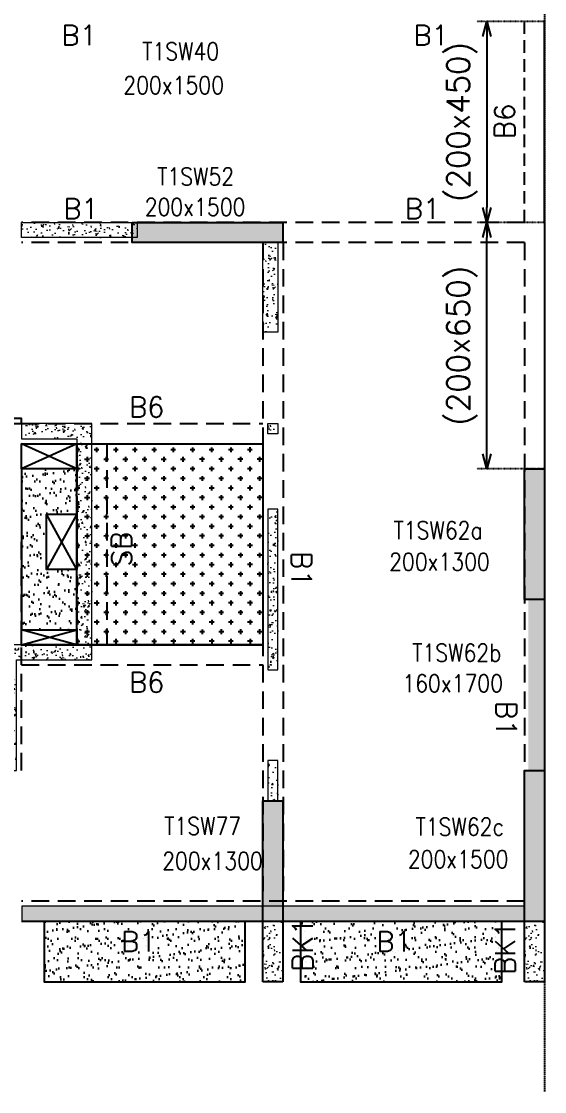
# Model space of a CAD drawing. Header units: millimetres. Extents: x 1078357 to 2594950, y -4969473 to -4636555.
# Drawn here: x 1395026 to 1400226, y -4674402 to -4663760 of the extents above; entities that cross this region are included whole.
import ezdxf

# ---------------------------------------------------------------- set-up
doc = ezdxf.new("R2010")
doc.units = ezdxf.units.MM
doc.header["$PDMODE"] = 35
for name, pattern in [('CONTINOUS', [0]), ('DOT', [0.25, 0, -0.25]), ('HIDDEN', [0.375, 0.25, -0.125]), ('New Retail block$0$CONTINOUS', [0])]:
    doc.linetypes.add(name, pattern=pattern)
doc.layers.get('0').update_dxf_attribs({"lineweight": 0})
doc.layers.get('Defpoints').update_dxf_attribs({"lineweight": 0})
for name, color, linetype, lineweight in [('A-_ANOTDIMA_D-', 6, 'Continuous', 13), ('COL. NO.', 30, 'Continuous', 25), ('COL. SIZE', 7, 'Continuous', 25), ('HATCH', 8, 'Continuous', 30), ('S-NON STR RCC WALL', 8, 'Continuous', 0)]:
    doc.layers.add(name, color=color, linetype=linetype, lineweight=lineweight)
for name, color, linetype in [('B-200x325', 201, 'HIDDEN'), ('B-200x450', 52, 'HIDDEN'), ('B-200x650', 241, 'HIDDEN'), ('B-300xSLAB THK.', 151, 'Continuous'), ('BK1-200x650', 241, 'HIDDEN'), ('DC BEAM NO.', 7, 'Continuous'), ('DROP SLAB', 8, 'Continuous'), ('EXPANSION JOINT', 10, 'HIDDEN'), ('S-COLUMN_SHEAR WALL', 1, 'Continuous'), ('S-DIM', 2, 'Continuous'), ('S-PROJECTION', 54, 'New Retail block$0$CONTINOUS'), ('SLAB FOLD', 8, 'Continuous')]:
    doc.layers.add(name, color=color, linetype=linetype)
doc.styles.add('Roman', font='romans')
doc.styles.add('ROMANS', font='romans.shx', dxfattribs={"width": 0.85})
doc.dimstyles.new('HARESH', dxfattribs={"dimtxt": 150, "dimasz": 75, "dimexe": 0, "dimexo": 0, "dimgap": 25, "dimtad": 1, "dimdec": 0, "dimdsep": 46, "dimtxsty": 'Roman', "dimblk": 'OBLIQUE', "dimcen": 225, "dimdle": 25, "dimclrd": 2, "dimclre": 2, "dimclrt": 7, "dimadec": 8, "dimazin": 1, "dimtfac": 1, "dimtdec": 0, "dimtmove": 0, "dimatfit": 0, "dimfxl": 1, "dimlwd": -1, "dimlwe": -1, "dimarcsym": 0})

# ---------------------------------------------------------------- blocks, each defined once
blk = doc.blocks.new('_Open30')
at = {"color": 0, "linetype": 'ByBlock', "lineweight": -2}
for p, q in [((-1, 0.268), (0, 0)), ((0, 0), (-1, -0.268)), ((0, 0), (-1, 0))]:
    blk.add_line(p, q, dxfattribs=at)
blk = doc.blocks.new('*D1098')
at = {"layer": 'Defpoints', "color": 0, "linetype": 'CONTINOUS', "ltscale": 0.5, "transparency": 16777216}
for p in [(1399652, -4665760), (1400226, -4665760, 0), (1400226, -4668210, 0)]:
    blk.add_point(p, dxfattribs=at)
at = {"layer": 'S-DIM', "color": 2, "linetype": 'DOT', "ltscale": 0.5, "transparency": 16777216}
for p, q in [((1400226, -4665760), (1399552, -4665760)), ((1400226, -4668210), (1399552, -4668210))]:
    blk.add_line(p, q, dxfattribs=at)
at = {"layer": 'S-DIM', "color": 2, "linetype": 'CONTINOUS', "ltscale": 0.5, "transparency": 16777216}
blk.add_line((1399652, -4668060), (1399652, -4665910), dxfattribs=at)
at = {"layer": 'S-DIM', "color": 2, "linetype": 'CONTINOUS', "ltscale": 0.5, "transparency": 16777216, "xscale": 150, "yscale": 150, "zscale": 150}
for p, rotation in [((1399652, -4665760), 90), ((1399652, -4668210), 270)]:
    blk.add_blockref('_Open30', p, dxfattribs=dict(at, rotation=rotation))
at = {"layer": 'S-DIM', "color": 7, "linetype": 'CONTINOUS', "ltscale": 0.5, "transparency": 16777216, "insert": (1399406, -4666985), "char_height": 225, "attachment_point": 5, "rotation": 90, "style": 'Roman'}
blk.add_mtext('(200x650)', dxfattribs=at)
blk = doc.blocks.new('*D1099')
at = {"layer": 'Defpoints', "color": 0, "linetype": 'CONTINOUS', "ltscale": 0.5, "transparency": 16777216}
for p in [(1400226, -4663760, 0), (1399652, -4665760), (1400226, -4665760, 0)]:
    blk.add_point(p, dxfattribs=at)
at = {"layer": 'S-DIM', "color": 2, "linetype": 'DOT', "ltscale": 0.5, "transparency": 16777216}
for p, q in [((1400226, -4663760), (1399552, -4663760)), ((1400226, -4665760), (1399552, -4665760))]:
    blk.add_line(p, q, dxfattribs=at)
at = {"layer": 'S-DIM', "color": 2, "linetype": 'CONTINOUS', "ltscale": 0.5, "transparency": 16777216}
blk.add_line((1399652, -4663910), (1399652, -4665610), dxfattribs=at)
at = {"layer": 'S-DIM', "color": 2, "linetype": 'CONTINOUS', "ltscale": 0.5, "transparency": 16777216, "xscale": 150, "yscale": 150, "zscale": 150}
for p, rotation in [((1399652, -4663760), 90), ((1399652, -4665760), 270)]:
    blk.add_blockref('_Open30', p, dxfattribs=dict(at, rotation=rotation))
at = {"layer": 'S-DIM', "color": 7, "linetype": 'CONTINOUS', "ltscale": 0.5, "transparency": 16777216, "insert": (1399406, -4664760), "char_height": 225, "attachment_point": 5, "rotation": 90, "style": 'Roman'}
blk.add_mtext('(200x450)', dxfattribs=at)
blk = doc.blocks.new('G$CD63B60BD')
at = {"layer": 'COL. NO.', "linetype": 'Continuous', "style": 'ROMANS', "width": 0.85}
for s, p in [('T1SW40', (40551, 8565, -320)), ('T1SW52', (40700, 7320, -320)), ('T1SW62a', (43049, 3802, -320)), ('T1SW62b', (43235, 2584, -320)), ('T1SW77', (40770, 861, -320)), ('T1SW62c', (43268, 854, -323))]:
    blk.add_text(s, height=175, dxfattribs=at).set_placement(p)
at = {"layer": 'COL. SIZE', "linetype": 'Continuous', "style": 'ROMANS', "width": 0.85}
for s, p in [('200x1500', (40363, 8228, -320)), ('200x1500', (40576, 7017, -320)), ('200x1300', (43005, 3488, -320)), ('160x1700', (43136, 2280, -320)), ('200x1300', (40749, 514, -320)), ('200x1500', (43191, 531, -323))]:
    blk.add_text(s, height=175, dxfattribs=at).set_placement(p)

msp = doc.modelspace()

# ---------------------------------------------------------------- hatches: boundary and pattern name
at = {"layer": 'DROP SLAB'}
h = msp.add_hatch(dxfattribs=at)
h.set_pattern_fill('CROSS', color=8, scale=15, angle=0.03079)
h.set_pattern_definition([(180.03079016, (-7394864.1, 32800992.65), (-95.19879988, -95.30117261), [47.625, -142.875]), (270.03079016, (-7394887.925, 32801016.45), (95.30117261, -95.19879988), [47.625, -142.875])])
h.paths.add_polyline_path([(1395576.2, -4667959.8), (1397426.2, -4667959.8), (1397426.2, -4669959.6), (1395576.2, -4669959.6)])
at = {"layer": 'HATCH'}
h = msp.add_hatch(dxfattribs=at)
h.set_pattern_fill('AR-SAND', color=8, scale=3, angle=180.02985)
h.set_pattern_definition([(37.47015413, (-4813216.87, 23606765.77), (-4.72361136, 146.8264517), [0, -115.824, 0, -129.54, 0, -123.825]), (7.4701541, (-4813216.87, 23606765.77), (134.9689868, 214.9772528), [0, -62.484, 0, -104.394, 0, -40.005]), (327.47015413, (-4813310.6, 23606765.82), (237.29790347, 0.3075449), [0, -38.1, 0, -137.16, 0, -179.07]), (317.4701541, (-4813310.6, 23606765.82), (229.1017424, 66.759465), [0, -19.05, 0, -89.916, 0, -102.87])])
h.paths.add_polyline_path([(1395026.2, -4669809.7), (1395576.2, -4669809.7), (1395576.2, -4669209.6), (1395276.2, -4669209.6), (1395276.2, -4668659.7), (1395576.2, -4668659.7), (1395576.2, -4668209.7), (1395026.2, -4668209.7)])
h = msp.add_hatch(dxfattribs=at)
h.set_pattern_fill('AR-SAND', color=8, scale=3, angle=179.97015)
h.set_pattern_definition([(37.47015413, (-3698581.5, 18698798.92), (-4.72361136, 146.8264517), [0, -115.824, 0, -129.54, 0, -123.825]), (7.4701541, (-3698581.5, 18698798.92), (134.9689868, 214.9772528), [0, -62.484, 0, -104.394, 0, -40.005]), (327.4701541, (-3698675.23, 18698798.96), (237.2979035, 0.3075449), [0, -38.1, 0, -137.16, 0, -179.07]), (317.4701541, (-3698675.23, 18698798.96), (229.1017424, 66.759465), [0, -19.05, 0, -89.916, 0, -102.87])])
h.paths.add_polyline_path([(1397251.5, -4672709.7), (1395251.5, -4672709.7), (1395251.5, -4673309.7), (1397251.5, -4673309.7)])
h = msp.add_hatch(dxfattribs=at)
h.set_pattern_fill('AR-SAND', color=8, scale=3, angle=179.97015)
h.set_pattern_definition([(37.47015413, (-3701131.5, 18698798.92), (-4.72361136, 146.8264517), [0, -115.824, 0, -129.54, 0, -123.825]), (7.4701541, (-3701131.5, 18698798.92), (134.9689868, 214.9772528), [0, -62.484, 0, -104.394, 0, -40.005]), (327.4701541, (-3701225.23, 18698798.96), (237.2979035, 0.3075449), [0, -38.1, 0, -137.16, 0, -179.07]), (317.4701541, (-3701225.23, 18698798.96), (229.1017424, 66.759465), [0, -19.05, 0, -89.916, 0, -102.87])])
h.paths.add_polyline_path([(1399801.5, -4672709.7), (1397801.5, -4672709.7), (1397801.5, -4673309.7), (1399801.5, -4673309.7)])
at = {"layer": 'S-COLUMN_SHEAR WALL', "lineweight": 25}
h = msp.add_hatch(color=1, dxfattribs=at)
h.dxf.hatch_style = 1
h.paths.add_polyline_path([(1396126.3, -4665759.7), (1397626.3, -4665759.7), (1397626.3, -4665959.7), (1396126.3, -4665959.7)])
h = msp.add_hatch(color=1, dxfattribs=at)
h.dxf.hatch_style = 1
h.paths.add_polyline_path([(1400026.3, -4668209.7), (1400226.3, -4668209.7), (1400226.3, -4669509.7), (1400026.3, -4669509.7)])
at = {"layer": 'S-COLUMN_SHEAR WALL', "lineweight": 25, "extrusion": (1.00316e-06, -2.11765e-11, 1)}
h = msp.add_hatch(color=1, dxfattribs=at)
h.dxf.hatch_style = 1
h.paths.add_polyline_path([(1400226.2, -4671209.7), (1400066.2, -4671209.7), (1400066.2, -4669509.7), (1400226.2, -4669509.7)])
at = {"layer": 'S-COLUMN_SHEAR WALL', "lineweight": 25}
h = msp.add_hatch(color=1, dxfattribs=at)
h.dxf.hatch_style = 1
h.paths.add_polyline_path([(1400226.2, -4672709.7), (1400026.2, -4672709.7), (1400026.2, -4671209.7), (1400226.2, -4671209.7)])
h = msp.add_hatch(color=1, dxfattribs=at)
h.dxf.hatch_style = 1
h.paths.add_polyline_path([(1397626.2, -4671509.7), (1397626.2, -4672709.7), (1397426.2, -4672709.7), (1397426.2, -4671509.7)])
at = {"layer": 'S-NON STR RCC WALL'}
h = msp.add_hatch(dxfattribs=at)
h.set_pattern_fill('AR-CONC', color=256)
h.set_pattern_definition([(50, (-6080943.95, 28118829.64), (182.184669, -15.93908554), [19.05, -209.55]), (355, (-6080943.95, 28118829.64), (-35.2434214, 191.0568452), [15.24, -167.6405842]), (100.4514447, (-6080928.76, 28118828.32), (146.9412471, 175.1177519), [16.1900088, -178.0902446]), (46.1842, (-6080943.95, 28118880.44), (271.0790409, -42.042328), [28.575, -314.325]), (96.6355576, (-6080921.36, 28118876.94), (237.404134, 247.4261246), [24.2850231, -267.1356082]), (351.1841512, (-6080943.95, 28118880.44), (237.404134, 247.4261246), [22.859967, -251.459732]), (21, (-6080918.55, 28118867.74), (151.6143913, -102.2651982), [19.05, -209.55]), (326, (-6080918.55, 28118867.74), (61.8020283, 184.1879661), [15.24, -167.64]), (71.451445, (-6080905.91, 28118859.22), (213.4164193, 81.9227689), [16.1900088, -178.0899376]), (37.5, (-6080943.946, 28118829.644), (3.08860325, 84.55503887), [0, -165.608, 0, -170.18, 0, -168.275]), (7.5, (-6080943.95, 28118829.64), (66.8196625, 100.18057482), [0, -97.028, 0, -161.798, 0, -64.135]), (327.5, (-6081000.59, 28118829.644), (135.59059517, -5.72874399), [0, -63.5, 0, -198.12, 0, -262.89]), (317.5, (-6081025.99, 28118829.64), (148.1291814, 25.42649103), [0, -82.55, 0, -131.572, 0, -186.69])])
h.paths.add_polyline_path([(1396176.5, -4665909.7), (1395026.5, -4665909.7), (1395026.5, -4665759.7), (1396176.5, -4665759.7)])
h = msp.add_hatch(dxfattribs=at)
h.set_pattern_fill('AR-CONC', color=256, angle=180)
h.set_pattern_definition([(50, (-6054108.69, 28115539.61), (182.184669, -15.93908554), [19.05, -209.55]), (355, (-6054108.7, 28115539.61), (-35.2434214, 191.0568452), [15.24, -167.6405842]), (100.4514447, (-6054093.51, 28115538.29), (146.9412471, 175.1177519), [16.1900088, -178.0902446]), (46.1842, (-6054108.7, 28115590.41), (271.0790409, -42.042328), [28.575, -314.325]), (96.6355576, (-6054086.1, 28115586.9), (237.404134, 247.4261246), [24.2850231, -267.1356082]), (351.1841512, (-6054108.7, 28115590.41), (237.404134, 247.4261246), [22.859967, -251.459732]), (21, (-6054083.29, 28115577.71), (151.6143913, -102.2651982), [19.05, -209.55]), (326, (-6054083.3, 28115577.71), (61.8020283, 184.1879661), [15.24, -167.64]), (71.451445, (-6054070.66, 28115569.2), (213.4164193, 81.9227689), [16.1900088, -178.0899376]), (37.5, (-6054108.69, 28115539.614), (3.08860325, 84.55503887), [0, -165.608, 0, -170.18, 0, -168.275]), (7.5, (-6054108.69, 28115539.61), (66.8196625, 100.18057482), [0, -97.028, 0, -161.798, 0, -64.135]), (327.5, (-6054165.334, 28115539.614), (135.59059517, -5.72874399), [0, -63.5, 0, -198.12, 0, -262.89]), (317.5, (-6054190.73, 28115539.61), (148.1291814, 25.42649103), [0, -82.55, 0, -131.572, 0, -186.69])])
h.paths.add_polyline_path([(1397426.5, -4665959.7), (1397576.5, -4665959.7), (1397576.5, -4666849.6), (1397426.5, -4666849.6)])
h = msp.add_hatch(dxfattribs=at)
h.set_pattern_fill('AR-CONC', color=256, angle=180)
h.set_pattern_definition([(50, (-4983719.23, 23434810.46), (182.184669, -15.9390855), [19.05, -209.55]), (355, (-4983719.23, 23434810.46), (-35.2434214, 191.0568452), [15.24, -167.6405842]), (100.4514447, (-4983704.05, 23434809.13), (146.9412471, 175.1177519), [16.1900088, -178.0902446]), (46.1842, (-4983719.23, 23434861.26), (271.0790409, -42.042328), [28.575, -314.325]), (96.6355576, (-4983696.64, 23434857.75), (237.404134, 247.4261246), [24.2850231, -267.1356082]), (351.1841512, (-4983719.23, 23434861.26), (237.404134, 247.4261246), [22.859967, -251.459732]), (21, (-4983693.83, 23434848.56), (151.6143913, -102.2651982), [19.05, -209.55]), (326, (-4983693.83, 23434848.56), (61.8020283, 184.1879661), [15.24, -167.64]), (71.451445, (-4983681.2, 23434840.03), (213.4164193, 81.9227689), [16.1900088, -178.0899376]), (37.5, (-4983719.23, 23434810.456), (3.08860325, 84.55503887), [0, -165.608, 0, -170.18, 0, -168.275]), (7.5, (-4983719.23, 23434810.46), (66.8196625, 100.18057482), [0, -97.028, 0, -161.798, 0, -64.135]), (327.5, (-4983775.87, 23434810.456), (135.59059517, -5.728744), [0, -63.5, 0, -198.12, 0, -262.89]), (317.5, (-4983801.27, 23434810.46), (148.1291814, 25.42649103), [0, -82.55, 0, -131.572, 0, -186.69])])
h.paths.add_polyline_path([(1395726.5, -4670109.7), (1395726.5, -4667759.7), (1395026.5, -4667759.7), (1395026.5, -4667909.7), (1395576.5, -4667909.7), (1395576.5, -4669959.7), (1394826.5, -4669959.7), (1394826.5, -4671209.7), (1394976.5, -4671209.7), (1394976.5, -4670109.7)])
h = msp.add_hatch(dxfattribs=at)
h.set_pattern_fill('AR-CONC', color=256, angle=180)
h.set_pattern_definition([(50, (2494751.03, -9254853.38), (182.184669, -15.9390855), [19.05, -209.55]), (355, (2494751.03, -9254853.38), (-35.2434214, 191.056845), [15.24, -167.640584]), (100.4514447, (2494766.21, -9254854.7), (146.941247, 175.117752), [16.190009, -178.0902446]), (46.1842, (2494751.03, -9254802.58), (271.079041, -42.042328), [28.575, -314.325]), (96.6355576, (2494773.62, -9254806.08), (237.404134, 247.426125), [24.285023, -267.135608]), (351.184151, (2494751.03, -9254802.58), (237.404134, 247.426125), [22.859967, -251.459732]), (21, (2494776.43, -9254815.28), (151.6143913, -102.265198), [19.05, -209.55]), (326, (2494776.43, -9254815.28), (61.802028, 184.187966), [15.24, -167.64]), (71.451445, (2494789.06, -9254823.8), (213.416419, 81.922769), [16.190009, -178.0899376]), (37.5, (2494751.03, -9254853.376), (3.08860325, 84.5550389), [0, -165.608, 0, -170.18, 0, -168.275]), (7.5, (2494751.03, -9254853.38), (66.8196625, 100.1805748), [0, -97.028, 0, -161.798, 0, -64.135]), (327.5, (2494694.39, -9254853.376), (135.5905952, -5.728744), [0, -63.5, 0, -198.12, 0, -262.89]), (317.5, (2494668.99, -9254853.38), (148.1291814, 25.426491), [0, -82.55, 0, -131.572, 0, -186.69])])
h.paths.add_polyline_path([(1397476.5, -4667759.5), (1397576.5, -4667759.5), (1397576.5, -4667859.5), (1397476.5, -4667859.5)])
h = msp.add_hatch(dxfattribs=at)
h.set_pattern_fill('AR-CONC', color=256, angle=180)
h.set_pattern_definition([(50, (2494764.24, -9253488.71), (182.184669, -15.9390855), [19.05, -209.55]), (355, (2494764.24, -9253488.71), (-35.2434214, 191.056845), [15.24, -167.640584]), (100.4514447, (2494779.43, -9253490.04), (146.941247, 175.117752), [16.190009, -178.0902446]), (46.1842, (2494764.24, -9253437.9), (271.079041, -42.042328), [28.575, -314.325]), (96.6355576, (2494786.83, -9253441.41), (237.404134, 247.426125), [24.285023, -267.135608]), (351.184151, (2494764.24, -9253437.9), (237.404134, 247.426125), [22.859967, -251.459732]), (21, (2494789.64, -9253450.61), (151.6143913, -102.265198), [19.05, -209.55]), (326, (2494789.64, -9253450.61), (61.802028, 184.187966), [15.24, -167.64]), (71.451445, (2494802.28, -9253459.13), (213.416419, 81.922769), [16.190009, -178.0899376]), (37.5, (2494764.244, -9253488.71), (3.08860325, 84.5550389), [0, -165.608, 0, -170.18, 0, -168.275]), (7.5, (2494764.24, -9253488.71), (66.8196625, 100.1805748), [0, -97.028, 0, -161.798, 0, -64.135]), (327.5, (2494707.6, -9253488.71), (135.5905952, -5.728744), [0, -63.5, 0, -198.12, 0, -262.89]), (317.5, (2494682.2, -9253488.71), (148.1291814, 25.426491), [0, -82.55, 0, -131.572, 0, -186.69])])
h.paths.add_polyline_path([(1397476.5, -4670209.5), (1397576.5, -4670209.5), (1397576.5, -4668609.5), (1397476.5, -4668609.5)])
h = msp.add_hatch(dxfattribs=at)
h.set_pattern_fill('AR-CONC', color=256, angle=180)
h.set_pattern_definition([(50, (1397539.53, -4569469.52), (182.18467, -15.93909), [19.05, -209.55]), (355, (1397539.53, -4569469.52), (-35.24342, 191.05685), [15.24, -167.6406]), (100.45144, (1397554.71, -4569470.85), (146.94125, 175.11775), [16.19, -178.09024]), (46.1842, (1397539.53, -4569418.72), (271.07904, -42.04233), [28.575, -314.325]), (96.63556, (1397562.12, -4569422.23), (237.4041, 247.4261), [24.285, -267.1356]), (351.18415, (1397539.53, -4569418.72), (237.4041, 247.4261), [22.86, -251.4597]), (21, (1397564.93, -4569431.42), (151.6144, -102.2652), [19.05, -209.55]), (326, (1397564.93, -4569431.42), (61.80203, 184.18797), [15.24, -167.64]), (71.45144, (1397577.56, -4569439.95), (213.41642, 81.92277), [16.19, -178.08994]), (37.5, (1397539.53, -4569469.524), (3.088603, 84.55504), [0, -165.608, 0, -170.18, 0, -168.275]), (7.5, (1397539.53, -4569469.52), (66.81966, 100.180575), [0, -97.028, 0, -161.798, 0, -64.135]), (327.5, (1397482.886, -4569469.524), (135.590595, -5.728744), [0, -63.5, 0, -198.12, 0, -262.89]), (317.5, (1397457.49, -4569469.52), (148.12918, 25.42649), [0, -82.55, 0, -131.572, 0, -186.69])])
h.paths.add_polyline_path([(1397476.5, -4671510), (1397576.5, -4671510), (1397576.5, -4671109.5), (1397476.5, -4671109.5)])
h = msp.add_hatch(dxfattribs=at)
h.set_pattern_fill('AR-CONC', color=256, angle=180)
h.set_pattern_definition([(50, (-6080943.95, 28118829.64), (182.184669, -15.93908554), [19.05, -209.55]), (355, (-6080943.95, 28118829.64), (-35.2434214, 191.0568452), [15.24, -167.6405842]), (100.4514447, (-6080928.76, 28118828.32), (146.9412471, 175.1177519), [16.1900088, -178.0902446]), (46.1842, (-6080943.95, 28118880.44), (271.0790409, -42.042328), [28.575, -314.325]), (96.6355576, (-6080921.36, 28118876.94), (237.404134, 247.4261246), [24.2850231, -267.1356082]), (351.1841512, (-6080943.95, 28118880.44), (237.404134, 247.4261246), [22.859967, -251.459732]), (21, (-6080918.55, 28118867.74), (151.6143913, -102.2651982), [19.05, -209.55]), (326, (-6080918.55, 28118867.74), (61.8020283, 184.1879661), [15.24, -167.64]), (71.451445, (-6080905.91, 28118859.22), (213.4164193, 81.9227689), [16.1900088, -178.0899376]), (37.5, (-6080943.946, 28118829.644), (3.08860325, 84.55503887), [0, -165.608, 0, -170.18, 0, -168.275]), (7.5, (-6080943.95, 28118829.64), (66.8196625, 100.18057482), [0, -97.028, 0, -161.798, 0, -64.135]), (327.5, (-6081000.59, 28118829.644), (135.59059517, -5.72874399), [0, -63.5, 0, -198.12, 0, -262.89]), (317.5, (-6081025.99, 28118829.64), (148.1291814, 25.42649103), [0, -82.55, 0, -131.572, 0, -186.69])])
h.paths.add_polyline_path([(1395029.4, -4672709.7), (1400026.5, -4672709.7), (1400026.5, -4672559.7), (1395029.4, -4672559.7)])
h = msp.add_hatch(dxfattribs=at)
h.set_pattern_fill('AR-CONC', color=256, angle=180)
h.set_pattern_definition([(50, (-8232746.07, 37566397.63), (182.184669, -15.93908554), [19.05, -209.55]), (355, (-8232746.07, 37566397.63), (-35.2434214, 191.0568452), [15.24, -167.6405842]), (100.4514447, (-8232730.89, 37566396.3), (146.9412471, 175.1177519), [16.1900088, -178.0902446]), (46.1842, (-8232746.07, 37566448.43), (271.0790409, -42.0423279), [28.575, -314.325]), (96.6355576, (-8232723.48, 37566444.93), (237.404134, 247.4261246), [24.2850231, -267.1356082]), (351.1841512, (-8232746.07, 37566448.43), (237.404134, 247.4261246), [22.859967, -251.459732]), (21, (-8232720.67, 37566435.73), (151.61439127, -102.2651982), [19.05, -209.55]), (326, (-8232720.67, 37566435.73), (61.80202835, 184.1879661), [15.24, -167.64]), (71.451445, (-8232708.04, 37566427.21), (213.4164193, 81.9227689), [16.1900088, -178.0899376]), (37.5, (-8232746.07, 37566397.63), (3.08860325, 84.55503887), [0, -165.608, 0, -170.18, 0, -168.275]), (7.5, (-8232746.07, 37566397.63), (66.81966251, 100.18057482), [0, -97.028, 0, -161.798, 0, -64.135]), (327.5, (-8232802.715, 37566397.63), (135.59059517, -5.72874399), [0, -63.5, 0, -198.12, 0, -262.89]), (317.5, (-8232828.11, 37566397.63), (148.1291814, 25.42649103), [0, -82.55, 0, -131.572, 0, -186.69])])
h.paths.add_polyline_path([(1397626.2, -4672709.6), (1397426.2, -4672709.6), (1397426.2, -4673309.6), (1397626.2, -4673309.6), (1397626.2, -4673309.6), (1397626.2, -4672709.8)], is_closed=False)
h = msp.add_hatch(dxfattribs=at)
h.set_pattern_fill('AR-CONC', color=256, angle=180)
h.set_pattern_definition([(50, (-8230146.05, 37566397.63), (182.184669, -15.93908554), [19.05, -209.55]), (355, (-8230146.05, 37566397.63), (-35.2434214, 191.0568452), [15.24, -167.6405842]), (100.4514447, (-8230130.87, 37566396.3), (146.9412471, 175.1177519), [16.1900088, -178.0902446]), (46.1842, (-8230146.05, 37566448.43), (271.0790409, -42.0423279), [28.575, -314.325]), (96.6355576, (-8230123.46, 37566444.93), (237.404134, 247.4261246), [24.2850231, -267.1356082]), (351.1841512, (-8230146.05, 37566448.43), (237.404134, 247.4261246), [22.859967, -251.459732]), (21, (-8230120.65, 37566435.73), (151.61439127, -102.2651982), [19.05, -209.55]), (326, (-8230120.65, 37566435.73), (61.80202835, 184.1879661), [15.24, -167.64]), (71.451445, (-8230108.02, 37566427.21), (213.4164193, 81.9227689), [16.1900088, -178.0899376]), (37.5, (-8230146.05, 37566397.63), (3.08860325, 84.55503887), [0, -165.608, 0, -170.18, 0, -168.275]), (7.5, (-8230146.05, 37566397.63), (66.81966251, 100.18057482), [0, -97.028, 0, -161.798, 0, -64.135]), (327.5, (-8230202.694, 37566397.63), (135.59059517, -5.72874399), [0, -63.5, 0, -198.12, 0, -262.89]), (317.5, (-8230228.09, 37566397.63), (148.1291814, 25.42649103), [0, -82.55, 0, -131.572, 0, -186.69])])
h.paths.add_polyline_path([(1400226.2, -4672709.6), (1400026.2, -4672709.6), (1400026.2, -4673309.6), (1400226.2, -4673309.6), (1400226.2, -4673309.6), (1400226.2, -4672709.8)], is_closed=False)

# ---------------------------------------------------------------- linework, layer by layer
at = {"layer": 'B-200x325', "ltscale": 700}
for p, q in [((1395026.5, -4667759.8, 0), (1397426.3, -4667759.8, 0)), ((1395026.3, -4670159.6, 0), (1397426.3, -4670159.6, 0))]:
    msp.add_line(p, q, dxfattribs=at)
at = {"layer": 'B-200x325', "linetype": 'Continuous', "ltscale": 700}
for p, q in [((1395026.5, -4667959.8, 0), (1397426.3, -4667959.8, 0)), ((1395026.3, -4669959.6, 0), (1397426.3, -4669959.6, 0))]:
    msp.add_line(p, q, dxfattribs=at)
at = {"layer": 'B-200x450', "linetype": 'HIDDEN', "ltscale": 500}
msp.add_line((1400026.5, -4665759.7, 0), (1400026.5, -4663759.6, 0), dxfattribs=at)
at = {"layer": 'B-200x450', "linetype": 'Continuous', "ltscale": 500}
msp.add_line((1400226.5, -4665759.7, 0), (1400226.5, -4663759.7, 0), dxfattribs=at)
at = {"layer": 'B-200x650', "linetype": 'HIDDEN', "ltscale": 700}
for p, q in [((1400026.5, -4665759.7, 0), (1395026.5, -4665759.7, 0)), ((1400026.5, -4665959.7, 0), (1395026.5, -4665959.7, 0)), ((1397426.5, -4665959.7, 0), (1397426.5, -4672409.6, 0)), ((1397626.5, -4665959.7, 0), (1397626.5, -4672409.6, 0)), ((1400026.5, -4665959.7, 0), (1400026.5, -4671209.7, 0)), ((1395026.5, -4671209.7, 0), (1395026.5, -4668909.6, 0)), ((1400026.5, -4672509.7, 0), (1395026.5, -4672509.7, 0))]:
    msp.add_line(p, q, dxfattribs=at)
at = {"layer": 'B-200x650', "linetype": 'CONTINOUS', "ltscale": 700}
for p, q in [((1400226.5, -4665759.7, 0), (1400226.5, -4671209.7, 0)), ((1400026.5, -4672709.7, 0), (1395026.5, -4672709.7, 0)), ((1397426.2, -4673309.7, 0), (1397426.2, -4672709.7, 0)), ((1397626.2, -4672709.7, 0), (1397626.2, -4673309.7, 0)), ((1400026.2, -4673309.6, 0), (1400026.2, -4672709.6, 0)), ((1400226.2, -4672709.6, 0), (1400226.2, -4673309.6, 0)), ((1397626.2, -4673309.7, 0), (1397426.2, -4673309.7, 0)), ((1400226.2, -4673309.6, 0), (1400026.2, -4673309.6, 0))]:
    msp.add_line(p, q, dxfattribs=at)
at = {"layer": 'B-300xSLAB THK.', "linetype": 'HIDDEN', "ltscale": 700}
for p, q in [((1395576.2, -4667960, 0), (1395576.2, -4669959.8, 0)), ((1395876.2, -4667960, 0), (1395876.2, -4669959.8, 0))]:
    msp.add_line(p, q, dxfattribs=at)
at = {"layer": 'BK1-200x650', "linetype": 'Continuous', "ltscale": 700, "elevation": 0}
msp.add_lwpolyline([(1394826.5, -4667759.7), (1395026.5, -4667759.7), (1395026.5, -4667709.6), (1394826.5, -4667709.6)], close=True, dxfattribs=at)
at = {"layer": 'DROP SLAB', "color": 3, "linetype": 'CONTINOUS', "ltscale": 500}
for p, q in [((1395576.2, -4667959.7, 0), (1395026.2, -4668209.7, 0)), ((1395576.2, -4668209.7, 0), (1395026.4, -4667959.7, 0)), ((1395576.3, -4669209.7, 0), (1395276.2, -4668659.7, 0)), ((1395576.3, -4668659.7, 0), (1395276.2, -4669209.7, 0)), ((1395575.4, -4669959.5, 0), (1395026.2, -4669809.7, 0)), ((1395026.2, -4669959.7, 0), (1395576.2, -4669809.7, 0))]:
    msp.add_line(p, q, dxfattribs=at)
at = {"layer": 'DROP SLAB', "color": 3, "linetype": 'CONTINOUS', "ltscale": 500, "elevation": 0}
for points in [[(1395576.2, -4668209.7), (1395026.4, -4668209.7), (1395026.4, -4667959.7), (1395576.2, -4667959.7)], [(1395576.2, -4667959.8), (1397426.2, -4667959.8), (1397426.2, -4669959.6), (1395576.2, -4669959.6)], [(1395576.2, -4669209.7), (1395276.2, -4669209.7), (1395276.2, -4668659.7), (1395576.2, -4668659.7)], [(1395576.2, -4669959.5), (1395026.2, -4669959.5), (1395026.2, -4669809.7), (1395576.2, -4669809.7)]]:
    msp.add_lwpolyline(points, close=True, dxfattribs=at)
at = {"layer": 'EXPANSION JOINT'}
msp.add_line((1400226.5, -4654069.7, 0), (1400226.5, -4674402.2, 0), dxfattribs=at)
msp.add_line((1400226.5, -4654069.7, 0), (1400226.5, -4674402.2, 0), dxfattribs=at)
at = {"layer": 'S-COLUMN_SHEAR WALL', "color": 1, "lineweight": 25, "elevation": 0}
for points in [[(1396126.3, -4665759.7), (1397626.3, -4665759.7), (1397626.3, -4665959.7), (1396126.3, -4665959.7)], [(1400026.3, -4668209.7), (1400226.3, -4668209.7), (1400226.3, -4669509.7), (1400026.3, -4669509.7)], [(1400226.2, -4672709.7), (1400026.2, -4672709.7), (1400026.2, -4671209.7), (1400226.2, -4671209.7)], [(1397426.2, -4671509.9), (1397626.2, -4671509.9), (1397626.2, -4672709.7), (1397426.2, -4672709.7)]]:
    msp.add_lwpolyline(points, close=True, dxfattribs=at)
at = {"layer": 'S-NON STR RCC WALL', "ltscale": 700, "elevation": 0}
for points in [[(1396176.5, -4665909.7), (1395026.5, -4665909.7), (1395026.5, -4665759.7), (1396176.5, -4665759.7)], [(1397426.5, -4665959.7), (1397576.5, -4665959.7), (1397576.5, -4666849.6), (1397426.5, -4666849.6)], [(1397476.5, -4667759.5), (1397576.5, -4667759.5), (1397576.5, -4667859.5), (1397476.5, -4667859.5)], [(1397476.5, -4670209.5), (1397576.5, -4670209.5), (1397576.5, -4668609.5), (1397476.5, -4668609.5)]]:
    msp.add_lwpolyline(points, close=True, dxfattribs=at)
at = {"layer": 'S-NON STR RCC WALL', "elevation": 0}
for points in [[(1395726.5, -4670109.7), (1395726.5, -4667759.7), (1395026.5, -4667759.7), (1395026.5, -4667909.7), (1395576.5, -4667909.7), (1395576.5, -4669959.7), (1394826.5, -4669959.7), (1394826.5, -4671209.7), (1394976.5, -4671209.7), (1394976.5, -4670109.7)], [(1397476.5, -4671510), (1397576.5, -4671510), (1397576.5, -4671109.5), (1397476.5, -4671109.5)], [(1395029.4, -4672709.7), (1400026.5, -4672709.7), (1400026.5, -4672559.7), (1395029.4, -4672559.7)]]:
    msp.add_lwpolyline(points, close=True, dxfattribs=at)
at = {"layer": 'S-PROJECTION', "elevation": 0}
for points in [[(1397251.5, -4672709.7), (1395251.5, -4672709.7), (1395251.5, -4673309.7), (1397251.5, -4673309.7)], [(1399801.5, -4672709.7), (1397801.5, -4672709.7), (1397801.5, -4673309.7), (1399801.5, -4673309.7)]]:
    msp.add_lwpolyline(points, close=True, dxfattribs=at)
at = {"layer": 'SLAB FOLD', "color": 8, "ltscale": 1000, "elevation": 0}
msp.add_lwpolyline([(1395026.2, -4669809.7), (1395576.2, -4669809.7), (1395576.2, -4669209.6), (1395276.2, -4669209.6), (1395276.2, -4668659.7), (1395576.2, -4668659.7), (1395576.2, -4668209.7), (1395026.2, -4668209.7), (1395026.2, -4669809.7)], dxfattribs=at)

# ---------------------------------------------------------------- block references
at = {"layer": 'A-_ANOTDIMA_D-', "color": 2, "ltscale": 700}
msp.add_blockref('G$CD63B60BD', (1355676.2, -4672709.7, 0), dxfattribs=at)

# ---------------------------------------------------------------- texts
at = {"layer": 'B-200x325', "linetype": 'Continuous', "ltscale": 700, "style": 'ROMANS'}
for p in [(1396095.9, -4667694.6, -2.7), (1396095.9, -4670431.7, -2.7)]:
    msp.add_text('B6', height=200, rotation=0.00134, dxfattribs=at).set_placement(p)
at = {"layer": 'B-200x650', "linetype": 'HIDDEN', "ltscale": 500, "style": 'ROMANS'}
for rotation, p in [(359.99906, (1395423.8, -4663996.9, -2.7)), (359.99906, (1398922.3, -4663996.9, -2.7)), (0.00094, (1395442.6, -4665722.5, -2.7)), (0.00094, (1398837.2, -4665722.5, -2.7)), (269.99906, (1397710.3, -4669031, -2.7)), (269.99906, (1399746.2, -4670519.6, -2.7)), (0.00094, (1396016.3, -4673010, -2.7)), (0.00094, (1398553.6, -4673010.1, -2.7))]:
    msp.add_text('B1', height=200, rotation=rotation, dxfattribs=at).set_placement(p)
at = {"layer": 'B-200x650', "linetype": 'CONTINOUS', "ltscale": 700, "style": 'ROMANS'}
for p in [(1397921.9, -4673209.3, 50), (1399935.5, -4673240.1, 50)]:
    msp.add_text('BK1', height=200, rotation=90, dxfattribs=at).set_placement(p)
at = {"layer": 'B-300xSLAB THK.', "linetype": 'Continuous', "ltscale": 700, "style": 'ROMANS'}
msp.add_text('SB', height=200, rotation=90.00094, dxfattribs=at).set_placement((1396120.9, -4669184.1, -2.7))
at = {"layer": 'DC BEAM NO.', "linetype": 'HIDDEN', "ltscale": 500, "style": 'ROMANS'}
msp.add_text('B6', height=200, rotation=90, dxfattribs=at).set_placement((1399929.9, -4664929.5, -2.7))

# ---------------------------------------------------------------- dimensions: what is measured, and where the dimension line sits
at = {"layer": 'S-DIM', "linetype": 'CONTINOUS', "ltscale": 0.5}
for p1, angle, text, picture, middle in [((1400226.5, -4663759.7, 0), 90, '(200x450)', '*D1099', (1399406, -4664759.7, 0)), ((1400226.5, -4668209.7, 0), 270, '(200x650)', '*D1098', (1399406, -4666984.7, 0))]:
    dim = msp.add_linear_dim(base=(1399652.4, -4665759.7, 0), p1=p1, p2=(1400226.5, -4665759.7, 0), angle=angle, text=text, dimstyle='HARESH', override={"dimtxt": 225, "dimasz": 150, "dimexe": 100, "dimgap": 75, "dimtxsty": 'Roman', "dimblk1": 'Open30', "dimblk2": 'Open30', "dimsah": 1, "dimdle": 1, "dimfxl": 500, "dimarcsym": 1}, dxfattribs=at)
    dim.commit()
    dim.dimension.update_dxf_attribs({"geometry": picture, "text_midpoint": middle})

doc.saveas('drawing.dxf')
